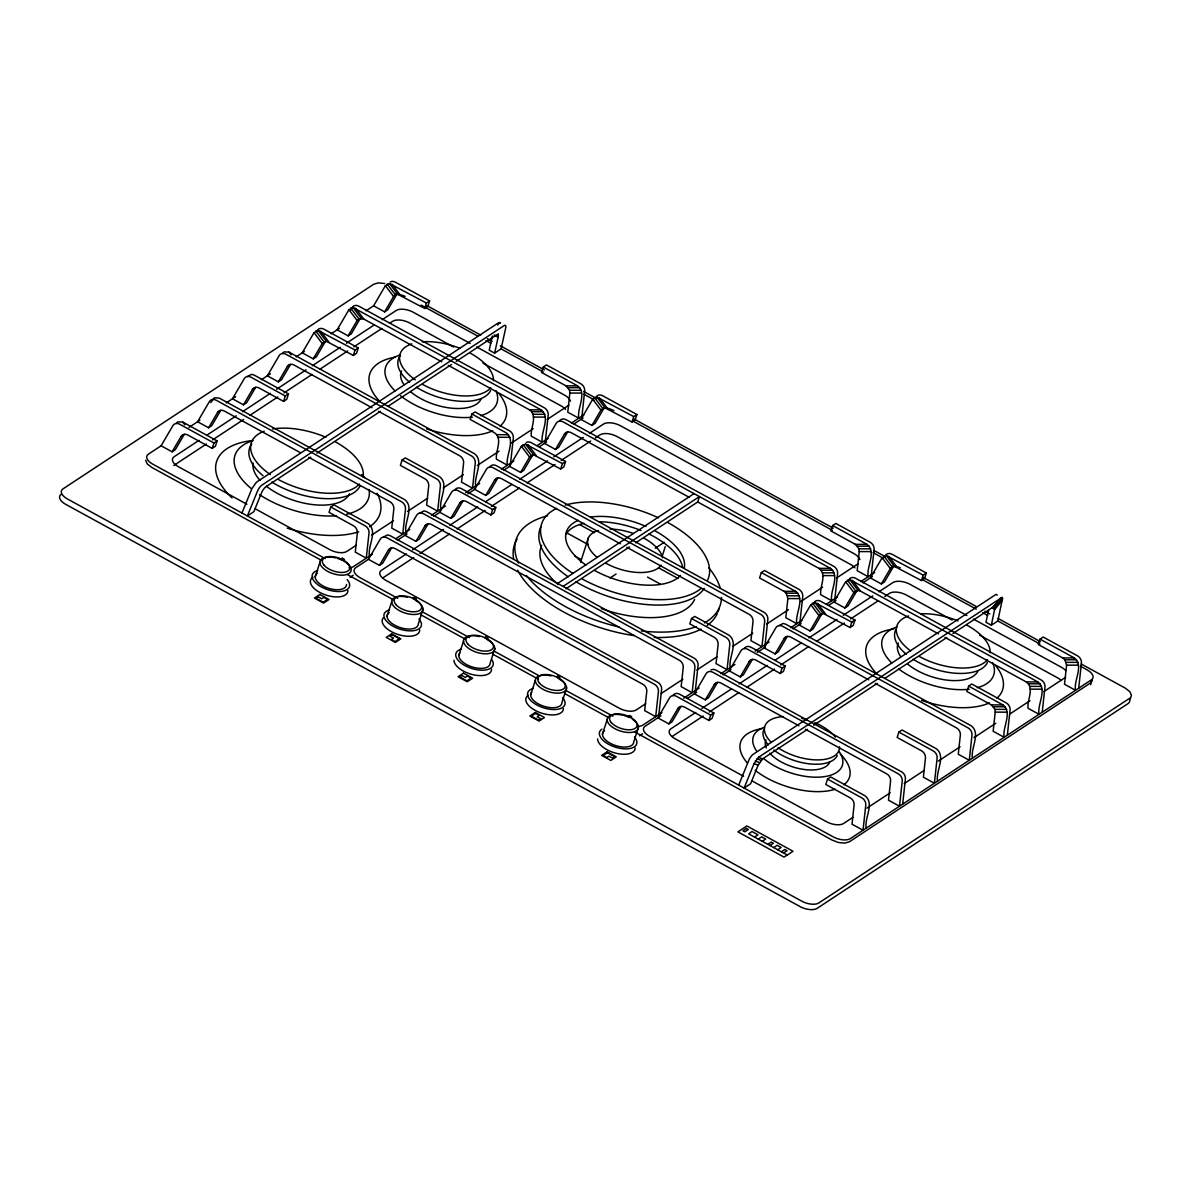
<?xml version="1.0" encoding="UTF-8"?>
<svg xmlns="http://www.w3.org/2000/svg" width="1191" height="1191" viewBox="0 0 1191 1191"><rect width="100%" height="100%" fill="white"/><g stroke="black" fill="none" stroke-linecap="round" stroke-linejoin="round"><path stroke-width="1.5" d="M807.513 729.294L762.642 758.831L758.146 765.217L750.583 783.797L744.107 788.055L754.037 763.669L758.533 757.282L1001.944 597.42L1002.554 598.239L994.991 607.47L991.359 625.215L985.954 622.253L988.694 609.881M991.359 625.215L997.835 620.958L1002.554 598.239M369.463 556.063C367.453 546.163 378.157 531.335 368.287 523.712L333.942 504.895L330.77 506.994L329.044 512.383L353.459 525.752A6.491 5.27 56.6 0 1 357.36 532.987L355.275 552.118L366.277 558.147L369.016 533.032A6.491 5.27 56.6 0 0 365.116 525.797L330.77 506.994M405.923 532.049C403.928 522.149 414.617 507.306 404.761 499.684L219.233 398.077L214.276 397.839L210.733 402.603M440.819 509.063C438.809 499.163 449.513 484.335 439.643 476.713L405.312 457.91L402.141 459.994L400.399 465.383L424.815 478.752A6.491 5.27 56.6 0 1 428.715 485.988L426.631 505.118L437.648 511.162L440.387 486.032A6.491 5.27 56.6 0 0 436.472 478.797L402.141 459.994M475.7 486.092C473.69 476.192 484.395 461.364 474.539 453.741L289.011 352.119L284.054 351.881L282.327 353.548M510.582 463.12L513.321 437.99A6.491 5.27 56.6 0 0 509.42 430.755L475.075 411.952L471.904 414.036L470.177 419.44L494.593 432.809C503.153 438.839 495.322 450.957 496.409 459.175L507.411 465.205C505.416 455.304 516.105 440.476 506.249 432.854L471.904 414.036M448.263 365.354L529.474 409.823C538.034 415.867 530.203 427.986 531.29 436.189L542.307 442.233C540.297 432.333 551.001 417.49 541.131 409.868L353.042 307.501L348.933 309.69L337.127 329.847L348.144 335.877L351.315 333.793L360.292 318.444L357.121 320.528L348.144 335.877M545.478 440.134L548.217 415.019A6.491 5.27 56.6 0 0 544.317 407.784L358.789 306.161A6.491 5.27 56.6 0 0 352.104 307.606L350.288 310.702M569.849 393.045L567.765 412.175L578.781 418.205C576.772 408.305 587.476 393.477 577.605 385.854L543.275 367.036L541.533 372.441L565.948 385.81L569.551 390.261L569.849 393.045L581.506 393.09M581.952 416.121L584.677 391.005A6.491 5.27 56.6 0 0 580.776 383.77L546.446 364.952L543.275 367.036M658.861 714.585L661.601 689.47A6.491 5.27 56.6 0 0 657.7 682.235L390.097 535.652L387.537 534.908L383.413 537.096M695.336 690.557L698.075 665.441A6.491 5.27 56.6 0 0 694.174 658.206L426.572 511.639L424.011 510.879L419.887 513.068M730.217 667.585C728.207 657.685 738.911 642.857 729.056 635.235L694.71 616.417L691.539 618.516L689.812 623.905L714.213 637.274A6.491 5.27 56.6 0 1 718.113 644.51L716.029 663.64L727.046 669.67L729.785 644.554A6.491 5.27 56.6 0 0 725.885 637.319L691.539 618.516M765.113 644.614L767.838 619.499A6.491 5.27 56.6 0 0 763.937 612.248L496.349 465.681A6.491 5.27 56.6 0 0 489.665 467.125M787.891 598.552L785.807 617.697L796.824 623.727C794.814 613.827 805.518 598.984 795.662 591.361L761.317 572.558L759.575 577.948L783.991 591.317L786.194 593.178L787.891 598.552L799.563 598.611M799.995 621.628L802.734 596.512A6.491 5.27 56.6 0 0 798.833 589.277L764.488 570.474L761.317 572.558M635.726 542.798L697.718 501.977L818.872 568.345C827.447 574.375 819.616 586.508 820.703 594.711L831.705 600.74C829.71 590.84 840.399 576.012 830.544 568.39L562.956 421.822A6.491 5.27 56.6 0 0 556.257 423.252L544.466 443.409L555.482 449.439L558.653 447.354L567.631 432.005L564.46 434.09L555.482 449.439M834.876 598.656L837.615 573.541A6.491 5.27 56.6 0 0 833.715 566.306L566.127 419.738A6.491 5.27 56.6 0 0 559.428 421.167M859.247 551.567L857.163 570.697L868.179 576.727C866.17 566.827 876.874 551.999 867.018 544.376L832.673 525.559L830.946 530.948L855.346 544.332L858.949 548.783L859.247 551.567L870.919 551.612M871.35 574.643L874.09 549.513A6.491 5.27 56.6 0 0 870.189 542.277L835.844 523.474L832.673 525.559M866.199 828.147C864.19 818.247 874.894 803.419 865.023 795.796L830.693 776.979L827.522 779.078L825.78 784.467L850.195 797.836A6.491 5.27 56.6 0 1 854.096 805.071L852.012 824.202L863.028 830.231L865.768 805.116A6.491 5.27 56.6 0 0 861.852 797.881L827.522 779.078M902.674 804.133L905.398 779.003A6.491 5.27 56.6 0 0 901.498 771.768L715.985 670.161A6.491 5.27 56.6 0 0 711.027 669.923M937.555 781.147C935.545 771.247 946.25 756.419 936.394 748.797L902.049 729.994L898.877 732.078L897.151 737.467L921.551 750.836A6.491 5.27 56.6 0 1 925.452 758.072L923.367 777.202L934.384 783.246L937.123 758.116A6.491 5.27 56.6 0 0 933.223 750.881L898.877 732.078M972.437 758.176C970.442 748.276 981.131 733.448 971.275 725.825L785.747 624.203L783.187 623.444L779.063 625.632M995.229 712.129L993.145 731.259L1004.162 737.289C1002.152 727.388 1012.856 712.56 1002.986 704.938L968.655 686.12L966.913 691.524L991.329 704.893L994.932 709.345L995.229 712.129L1006.901 712.173M1007.333 735.204L1010.072 710.074A6.491 5.27 56.6 0 0 1006.157 702.839L971.826 684.036L968.655 686.12M945.014 637.438L1026.21 681.907C1034.785 687.951 1026.94 700.07 1028.027 708.273L1039.043 714.317C1037.033 704.417 1047.738 689.574 1037.882 681.952L849.793 579.585L845.67 581.774L833.864 601.931L844.881 607.961L848.052 605.877L857.044 590.528L853.873 592.612L844.881 607.961M1042.214 712.218L1044.954 687.103A6.491 5.27 56.6 0 0 1041.053 679.867L855.525 578.245A6.491 5.27 56.6 0 0 848.841 579.689M1066.585 665.129L1064.501 684.259L1075.518 690.289C1073.508 680.389 1084.212 665.561 1074.356 657.938L1040.011 639.12L1038.284 644.525L1062.685 657.894L1064.888 659.754L1066.585 665.129L1078.257 665.173M1078.689 688.204L1081.428 663.089A6.491 5.27 56.6 0 0 1077.527 655.854L1043.182 637.036L1040.011 639.12M492.345 336.041L489.218 350.169L494.622 353.131L501.083 348.874L505.699 327.987A6.491 2.069 -61.3 0 0 503.972 325.694L261.797 485.199A6.491 2.069 -61.3 0 0 257.301 491.585L247.371 515.971L253.832 511.713L261.395 493.134A6.491 2.069 -61.3 0 1 265.906 486.747L310.762 457.21M497.615 337.217L498.374 333.733M494.622 353.131L498.136 337.232A6.491 2.069 -61.3 0 0 496.409 334.939L456.183 361.424M994.351 609.301L995.11 605.817M325.113 558.564L152.88 464.222A12.997 6.357 17.8 0 1 148.428 454.128L161.113 445.776L172.114 451.806L181.106 436.457A6.491 5.27 56.6 0 1 187.791 435.013L212.206 448.382L213.933 442.992L217.104 440.908L182.759 422.09L177.801 421.852L176.074 423.534M217.104 440.908L215.377 446.297L212.206 448.382M285.289 395.993L250.959 377.19A6.491 5.27 56.6 0 0 244.274 378.619L232.468 398.777L243.485 404.806L252.462 389.457A6.491 5.27 56.6 0 1 259.162 388.013L283.562 401.382L285.289 395.993L288.46 393.908L254.13 375.091L251.554 374.346L247.445 376.535M288.46 393.908L286.733 399.298L283.562 401.382M355.067 350.035L318.161 330.473L314.037 332.661L302.246 352.819L313.248 358.848L322.24 343.499L326.364 341.311L353.34 355.439L355.067 350.035L358.238 347.951L323.892 329.148A6.491 5.27 56.6 0 0 317.208 330.577M358.238 347.951L356.511 353.34L353.34 355.439M315.213 576.891L319.888 562.316M366.039 310.806L373.602 305.819L384.619 311.863L393.596 296.499L397.72 294.311L424.696 308.439L426.423 303.05L429.594 300.951L395.263 282.148A6.491 5.27 56.6 0 0 390.306 281.91M429.594 300.951L427.867 306.355L424.696 308.439M387.03 616.223L391.705 601.663M423.013 609.241L418.339 623.801A16.242 7.95 17.8 0 1 398.523 626.972A16.242 7.95 17.8 0 1 389.189 612.621M433.762 516.313L439.807 512.338L450.808 518.368L459.8 503.019A6.491 5.27 56.6 0 1 466.485 501.59L490.9 514.959L492.627 509.554L495.798 507.47L461.468 488.667A6.491 5.27 56.6 0 0 454.768 490.096M495.798 507.47L494.071 512.859L490.9 514.959M458.833 655.556L463.522 640.996M494.831 648.574L490.141 663.134A16.242 7.95 17.8 0 1 471.651 666.781A16.242 7.95 17.8 0 1 459.83 652.966M562.405 463.612L525.499 444.049L521.375 446.238L509.569 466.381L520.586 472.425L529.578 457.061L533.702 454.873L560.678 469.001L562.405 463.612L565.576 461.512L531.231 442.71A6.491 5.27 56.6 0 0 526.273 442.471M565.576 461.512L563.849 466.917L560.678 469.001M530.65 694.889L535.325 680.329M588.399 537.796L581.476 559.383A38.975 19.071 17.8 0 0 580.657 562.256M633.761 416.612L596.855 397.05L592.731 399.238L580.94 419.396L591.942 425.425L600.934 410.076L605.058 407.888L632.034 422.001L633.761 416.612L636.932 414.528L602.586 395.71A6.491 5.27 56.6 0 0 595.902 397.154M636.932 414.528L635.205 419.917L632.034 422.001M566.633 687.907L561.958 702.467A16.242 7.95 17.8 0 1 543.453 706.114A16.242 7.95 17.8 0 1 531.648 692.299M602.467 734.222L607.142 719.662M662.196 556.242L665.263 546.654M697.718 501.977L699.445 496.587L563.075 586.404M638.45 727.239L633.776 741.814A16.242 7.95 17.8 0 1 613.946 744.971A16.242 7.95 17.8 0 1 604.611 730.619M710.685 715.076L676.339 696.259A6.491 5.27 56.6 0 0 669.655 697.703L657.849 717.86L668.866 723.89L677.843 708.541A6.491 5.27 56.6 0 1 684.542 707.097L708.943 720.466L710.685 715.076L713.856 712.992L679.51 694.174A6.491 5.27 56.6 0 0 672.826 695.618M713.856 712.992L712.114 718.381L708.943 720.466M782.04 668.077L747.695 649.274A6.491 5.27 56.6 0 0 741.01 650.703L729.205 670.861L740.221 676.89L749.213 661.541A6.491 5.27 56.6 0 1 755.898 660.097L780.299 673.466L782.04 668.077L785.211 665.992L750.866 647.175A6.491 5.27 56.6 0 0 744.181 648.619M785.211 665.992L783.47 671.382L780.299 673.466M851.803 622.119L814.897 602.557L810.788 604.745L798.982 624.903L809.999 630.932L818.976 615.583L823.1 613.395L850.076 627.523L851.803 622.119L854.974 620.035L820.644 601.232A6.491 5.27 56.6 0 0 813.959 602.661M854.974 620.035L853.247 625.424L850.076 627.523M923.174 575.134L886.268 555.572L882.144 557.76L870.338 577.903L881.355 583.947L890.347 568.583L894.456 566.395L921.432 580.523L923.174 575.134L926.345 573.035L891.999 554.232A6.491 5.27 56.6 0 0 885.315 555.661M926.345 573.035L924.603 578.439L921.432 580.523M1090.599 684.736L1092.058 680.21L1090.331 683.083L849.302 841.829L844.687 843.124L838.404 842.484L832.152 840.087L634.758 731.959M241.967 513.023L251.896 488.623L256.393 482.236L498.582 322.746L500.414 323.193M738.703 785.107L748.633 760.707A6.491 2.069 -61.3 0 1 753.144 754.32L995.319 594.83A6.491 2.069 -61.3 0 1 997.15 595.277M161.113 445.776L172.903 425.619A6.491 5.27 56.6 0 1 179.588 424.175L213.933 442.992M208.589 427.777L217.581 412.428L220.752 410.344L211.76 425.693L208.589 427.777L197.587 421.748L209.378 401.59A6.491 5.27 56.6 0 1 216.062 400.161L401.59 501.783A6.491 5.27 56.6 0 1 405.491 509.019L402.752 534.134L391.75 528.104L393.834 508.974A6.491 5.27 56.6 0 0 389.933 501.739L308.722 457.255M278.366 381.835L287.359 366.486L290.53 364.386L281.538 379.735L278.366 381.835L267.35 375.805L279.156 355.647A6.491 5.27 56.6 0 1 285.84 354.203L471.368 455.825A6.491 5.27 56.6 0 1 475.269 463.061L472.529 488.176L461.512 482.147L463.597 463.016A6.491 5.27 56.6 0 0 459.696 455.781L378.5 411.297M373.602 305.819L385.393 285.676L389.517 283.488L426.423 303.05M368.451 559.338L380.242 539.181A6.491 5.27 56.6 0 1 386.926 537.751L654.529 684.319A6.491 5.27 56.6 0 1 658.429 691.554L655.69 716.669L644.673 710.64L646.758 691.509A6.491 5.27 56.6 0 0 642.857 684.274L395.129 548.575A6.491 5.27 56.6 0 0 388.445 550.019L379.453 565.368L368.451 559.338L355.752 567.69A12.997 6.357 17.8 0 0 360.218 577.784L397.705 598.314M415.927 541.354L424.919 525.99L428.09 523.906L419.098 539.255L415.927 541.354L404.91 535.31L416.716 515.167A6.491 5.27 56.6 0 1 423.4 513.723L691.003 660.29A6.491 5.27 56.6 0 1 694.904 667.541L692.165 692.656L681.148 686.626L683.232 667.481A6.491 5.27 56.6 0 0 679.332 660.246L431.604 524.561A6.491 5.27 56.6 0 0 424.919 525.99M439.807 512.338L451.597 492.181A6.491 5.27 56.6 0 1 458.282 490.752L492.627 509.554M485.705 495.396L494.697 480.047L497.868 477.948L488.876 493.312L485.705 495.396L474.688 489.367L486.494 469.209A6.491 5.27 56.6 0 1 493.178 467.765L760.766 614.348A6.491 5.27 56.6 0 1 764.667 621.583L761.942 646.698L750.925 640.669L753.01 621.538A6.491 5.27 56.6 0 0 749.109 614.303L626.868 547.339M705.34 699.861L714.317 684.512L717.488 682.428L708.511 697.777L705.34 699.861L694.323 693.832L706.114 673.674A6.491 5.27 56.6 0 1 712.813 672.245L898.327 773.867A6.491 5.27 56.6 0 1 902.227 781.102L899.503 806.218L888.486 800.188L890.57 781.058A6.491 5.27 56.6 0 0 886.67 773.822L805.458 729.339M775.103 653.919L784.095 638.57L787.266 636.47L778.274 651.819L775.103 653.919L764.101 647.889L775.892 627.731A6.491 5.27 56.6 0 1 782.576 626.287L968.104 727.909A6.491 5.27 56.6 0 1 972.005 735.145L969.266 760.26L958.264 754.231L960.348 735.1A6.491 5.27 56.6 0 0 956.447 727.865L875.236 683.381M497.644 325.009L499.803 322.374M952.934 633.508L993.145 607.023L1000.723 597.793M993.145 607.023L1001.944 597.42M1002.435 600.07L994.872 609.316L992.163 607.827M441.772 361.796L363.821 319.084L358.863 318.846L357.121 320.528L348.933 309.69M938.508 633.88L860.557 591.168L857.996 590.423L853.873 592.612L845.67 581.774M758.31 839.164L761.659 836.826L765.679 839.03L762.24 841.308M767.897 844.404L771.247 842.082L773.406 843.258L769.952 845.536M773.733 847.605L777.098 845.282L781.117 847.486L777.663 849.764M781.43 851.818L784.78 849.496L787.072 850.746L783.514 852.964M189.027 427.375L199.894 420.229M226.26 402.856L235.639 396.692M261.32 379.78L270.387 373.795M296.172 356.824L304.36 351.434M331.083 333.822L339.241 328.448M181.106 436.457L184.277 434.358L175.285 449.722L172.114 451.806M252.462 389.457L255.633 387.373L246.656 402.722L243.485 404.806M313.248 358.848L316.419 356.764L325.411 341.415L322.24 343.499L314.037 332.661M384.619 311.863L387.79 309.764L396.767 294.415L393.596 296.499L385.393 285.676M198.971 440.372L174.139 456.734A12.997 6.357 17.8 0 0 178.59 466.827L246.865 504.225M206.743 435.266L236.235 415.838M242.443 411.744L270.387 393.343M276.595 389.249L306.102 369.82M312.31 365.726L340.254 347.325M346.462 343.231L374.406 324.83M382.162 319.724L396.141 310.523A12.997 6.357 17.8 0 1 413.277 312.25L470.177 343.425M173.782 465.473L206.385 444.005M212.594 439.911L243.634 419.47M249.842 415.376L277.786 396.975M284.009 392.881L311.953 374.48M319.709 369.359L347.653 350.958M353.861 346.864L381.805 328.463M389.576 323.356L392.673 321.302A12.997 6.357 17.8 0 1 409.823 323.044L453.711 347.087M316.955 453.131L380.376 411.357M388.117 406.265L451.553 364.491M356.228 545.24L346.909 551.373A12.997 6.357 17.8 0 1 329.773 549.632L254.993 508.676M371.756 535.012L393.492 520.69M407.456 511.49L427.643 498.195M443.171 487.982L463.359 474.688M477.323 465.487L499.059 451.166M511.475 442.992L533.211 428.671M547.19 419.47L568.926 405.163M372.5 554.068L353.593 566.514A12.997 6.357 17.8 0 1 348.978 567.809M395.799 538.719L409.778 529.504M431.529 515.182L445.508 505.981M465.696 492.672L479.675 483.472M501.426 469.15L513.857 460.962M537.156 445.613L548.039 438.452M571.338 423.103L583.754 414.93M397.347 540.297L407.024 533.925M467.84 493.878L475.596 488.757M503.57 470.341L509.778 466.247M539.3 446.804L546.58 442.025M573.481 424.294L583.054 417.996M388.445 550.019L391.616 547.934L382.624 563.283L379.453 565.368M459.8 503.019L462.971 500.935L453.994 516.284L450.808 518.368M350.139 577.293L353.221 575.268M520.586 472.425L523.757 470.326L532.749 454.977L529.578 457.061L521.375 446.238M591.942 425.425L595.113 423.326L604.105 407.977L600.934 410.076L592.731 399.238M406.31 553.934L381.477 570.295A12.997 6.357 17.8 0 0 385.929 580.389L619.171 708.154A12.997 6.357 17.8 0 0 636.322 709.896L645.641 703.762M412.518 549.855L443.573 529.399M449.781 525.305L477.725 506.904M485.481 501.798L511.877 484.409M519.648 479.303L547.592 460.887M553.8 456.808L583.292 437.38M589.5 433.286L603.48 424.085A12.997 6.357 17.8 0 1 620.615 425.827L853.873 553.577A12.997 6.357 17.8 0 1 859.887 559.621M382.668 578.022L413.709 557.567M419.917 553.487L449.424 534.059M457.18 528.938L485.124 510.537M491.332 506.443L519.276 488.042M527.047 482.936L554.991 464.52M561.199 460.441L590.691 441.012M595.351 437.946L600.011 434.879A12.997 6.357 17.8 0 1 617.161 436.606L850.404 564.37A12.997 6.357 17.8 0 1 854.959 567.884M557.671 583.441L694.04 493.625M565.993 588.741L629.533 546.892M610.06 577.977L616.104 574.002M655.244 548.232L664.295 542.262M661.154 693.534L682.89 679.212M696.869 670.012L717.056 656.717M732.569 646.49L752.757 633.21M766.736 623.995L788.457 609.688M800.888 601.515L822.624 587.193M836.588 577.992L858.324 563.671M661.898 712.575L643.006 725.021A12.997 6.357 17.8 0 1 638.391 726.331M683.649 698.254L699.191 688.026M720.927 673.704L734.907 664.504M755.109 651.194L769.088 641.994M790.839 627.672L801.707 620.511M826.569 604.135L837.437 596.974M860.736 581.625L874.715 572.424M660.96 715.806L645.165 726.212A12.997 6.357 17.8 0 0 649.616 736.306L833.194 836.856A12.997 6.357 17.8 0 0 850.344 838.598L1091.373 679.853A12.997 6.357 17.8 0 0 1086.921 669.759L1080.445 666.201M687.371 698.417L696.69 692.284M723.086 674.88L730.857 669.774M757.268 652.385L765.039 647.264M792.998 628.848L801.096 623.518M828.728 605.326L835.978 600.532M862.894 582.816L872.452 576.518M677.843 708.541L681.014 706.442L672.037 721.806L668.866 723.89M749.213 661.541L752.384 659.457L743.392 674.806L740.221 676.89M639.537 735.815L642.634 733.775M809.999 630.932L813.17 628.848L822.147 613.499L818.976 615.583L810.788 604.745M881.355 583.947L884.526 581.848L893.518 566.499L890.347 568.583L882.144 557.76M695.723 712.456L670.875 728.818A12.997 6.357 17.8 0 0 675.327 738.911L743.601 776.309M701.931 708.362L731.423 688.934M739.179 683.828L767.123 665.427M774.894 660.305L801.29 642.932M809.046 637.81L836.99 619.409M843.198 615.315L872.705 595.902M878.913 591.808L892.878 582.607A12.997 6.357 17.8 0 1 910.028 584.334L966.913 615.509M672.066 736.544L703.122 716.089M709.33 711.995L738.822 692.567M746.593 687.46L774.537 669.059M780.745 664.965L808.689 646.564M816.445 641.443L844.389 623.042M850.612 618.948L878.556 600.547M884.764 596.453L889.424 593.386A12.997 6.357 17.8 0 1 906.559 595.128L952.071 620.064M813.691 725.215L877.127 683.44M884.853 678.349L946.741 637.587M754.513 837.079L757.967 834.802L752.012 831.541L748.663 833.864L787.281 855.019L793.012 851.252L746.861 825.958L737.914 831.854L783.991 857.088L787.281 855.019M852.964 817.324L843.66 823.457A12.997 6.357 17.8 0 1 826.509 821.716L751.729 780.76M866.944 808.123L890.228 792.774M904.207 783.574L924.38 770.279M938.359 761.079L960.095 746.772M974.059 737.571L995.795 723.25M1009.774 714.049L1029.947 700.755M1043.926 691.554L1065.662 677.247M1129.723 698.224L818.917 902.912A12.997 6.357 17.8 0 1 801.781 901.185L67.455 498.969A12.997 6.357 17.8 0 1 63.004 488.876L373.81 284.173L378.44 282.877L384.708 283.518M565.948 385.81L577.605 385.854M568.152 387.67L579.823 387.715M569.551 390.261L581.208 390.306M529.474 409.823L541.131 409.868M531.677 411.684L543.349 411.729M533.077 414.274L544.749 414.319M533.374 417.058L545.046 417.103M496.796 434.67L508.453 434.715M498.195 437.261L509.852 437.305M855.346 544.332L867.018 544.376M857.565 546.193L869.222 546.237M858.949 548.783L870.621 548.828M818.872 568.345L830.544 568.39M821.09 570.206L832.747 570.251M822.49 572.797L834.147 572.841M822.787 575.581L834.444 575.625M783.991 591.317L795.662 591.361M786.194 593.178L797.866 593.237M787.593 595.768L799.265 595.828M1062.685 657.894L1074.356 657.938M1064.888 659.754L1076.56 659.799M1066.287 662.345L1077.959 662.39M1026.21 681.907L1037.882 681.952M1028.428 683.768L1040.085 683.813M1029.813 686.358L1041.485 686.403M1030.111 689.142L1041.783 689.187M991.329 704.893L1002.986 704.938M993.532 706.754L1005.204 706.799M994.932 709.345L1006.603 709.389M758.533 757.282L762.642 758.831M756.955 758.756L761.064 760.32M755.347 761.049L759.456 762.597M754.037 763.669L758.146 765.217M494.086 335.013L498.136 337.232M426.854 305.581L480.702 335.073M487.238 338.646L492.136 341.326M500.294 345.792L544.347 369.925M583.516 391.377L596.572 398.538M634.103 419.083L833.179 528.134M873.971 550.48L885.389 556.733M922.921 577.293L976.769 606.785M984.927 611.251L989.825 613.946M997.984 618.412L1040.413 641.651M1081.205 663.997L1125.272 688.13L1129.812 691.643L1131.45 695.336L1129.723 700.725A12.997 6.357 17.8 0 1 1127.996 703.613L817.19 908.316A12.997 6.357 17.8 0 1 800.039 906.574L65.728 504.359A12.997 6.357 17.8 0 1 61.277 494.265M421.182 305.104L477.874 336.16M485.973 340.596L490.826 343.261M501.083 348.874L543.2 371.934M583.694 394.117L590.185 397.675A12.997 6.357 17.8 0 1 593.847 400.265M633.493 421.391L832.315 530.308M873.063 552.624L879.583 556.182A12.997 6.357 17.8 0 1 883.246 558.787M922.772 579.853L976.233 609.122M982.709 612.68L987.577 615.345M997.835 620.958L1039.951 644.018M476.683 346.983L564.46 395.07A12.997 6.357 17.8 0 1 570.474 401.099M973.419 619.067L1061.211 667.154A12.997 6.357 17.8 0 1 1065.751 670.667M482.965 363.121L561.006 405.848A12.997 6.357 17.8 0 1 565.546 409.376M979.717 635.205L1057.742 677.932A12.997 6.357 17.8 0 1 1061.404 680.537M689.083 497.257L571.144 432.661A6.491 5.27 56.6 0 0 564.46 434.09M371.994 407.739L294.043 365.041A6.491 5.27 56.6 0 0 287.359 366.486M620.347 543.781L501.381 478.603A6.491 5.27 56.6 0 0 494.697 480.047M868.745 679.823L790.779 637.125A6.491 5.27 56.6 0 0 784.095 638.57M579.749 524.665L594.354 532.66M658.563 567.824L678.036 578.498M567.065 533.017L588.16 544.57M647.502 577.069L660.484 584.185M574.925 556.078L581.416 559.636M300.594 452.803L224.265 410.999A6.491 5.27 56.6 0 0 217.581 412.428M798.967 725.781L721.002 683.083A6.491 5.27 56.6 0 0 714.317 684.512M422.15 611.712L469.403 637.587M493.848 650.986L539.478 675.982M565.561 690.259L612.829 716.148M321.51 560.395L151.838 467.453L147.297 463.939L145.659 460.247M347.608 574.687L393.298 599.713M421.033 614.898L465.085 639.031M492.821 654.216L538.496 679.242M564.594 693.534L608.646 717.667M888.828 556.316L897.031 567.154M886.268 555.572L894.456 566.395M883.871 556.078L892.074 566.916M852.354 580.345L860.557 591.168M849.793 579.585L857.996 590.423M847.397 580.106L855.6 590.93M817.473 603.316L825.676 614.154M814.897 602.557L823.1 613.395M812.515 603.078L820.703 613.916M599.415 397.794L607.618 408.632M596.855 397.05L605.058 407.888M594.458 397.556L602.661 408.394M528.06 444.794L536.263 455.632M525.499 444.049L533.702 454.873M523.102 444.556L531.305 455.394M392.092 284.232L400.28 295.07M389.517 283.488L397.72 294.311M387.135 283.994L395.323 294.832M355.618 308.261L363.821 319.084M353.042 307.501L361.245 318.339M350.66 308.022L358.863 318.846M320.721 331.232L328.924 342.07M318.161 330.473L326.364 341.311M315.764 330.994L323.967 341.832M289.011 352.119L291.066 354.829M182.759 422.09L184.813 424.8M994.381 606.651L994.991 607.47M395.531 294.058A12.997 6.357 17.8 0 1 405.163 296.395M499.133 393.834A71.46 34.971 17.8 0 1 500.101 426.14M492.732 430.785A71.46 34.971 17.8 0 1 426.527 428.879M379.795 401.486A71.46 34.971 17.8 0 1 395.427 357.077M495.843 390.514A58.478 28.614 17.8 0 1 480.539 415.659M472.47 417.163A58.478 28.614 17.8 0 1 400.459 395.71M395.04 390.931A58.478 28.614 17.8 0 1 400.295 354.858M892.267 566.142A12.997 6.357 17.8 0 1 900.336 567.809M481.045 399.074A42.236 20.664 17.8 0 1 451.538 408.185A42.236 20.664 17.8 0 1 410.85 391.958M404.002 384.678A42.236 20.664 17.8 0 1 401.561 370.907M490.632 390.454A48.727 23.85 17.8 0 1 416.388 387.164M409.63 382.251A48.727 23.85 17.8 0 1 400.533 355.35M490.737 387.656A48.727 23.85 17.8 0 1 422.716 384.47M415.257 379.84A48.727 23.85 17.8 0 1 411.848 343.857M422.12 341.847A48.727 23.85 17.8 0 1 459.756 348.234M470.281 353.146A48.727 23.85 17.8 0 1 493.446 380.688M721.478 597.391A107.205 52.464 17.8 0 1 704.417 622.908M696.214 626.645A107.205 52.464 17.8 0 1 641.354 630.947M619.246 627.062A107.205 52.464 17.8 0 1 526.437 575.566M518.547 563.09A107.205 52.464 17.8 0 1 547.637 515.792M708.809 567.854A107.205 52.464 17.8 0 1 720.272 588.369M717.339 613.529A107.205 52.464 17.8 0 1 707.112 625.483M701.171 629.116A107.205 52.464 17.8 0 1 654.261 637.438M633.984 635.592A107.205 52.464 17.8 0 1 517.653 570.191M513.604 558.549A107.205 52.464 17.8 0 1 517.117 539.106M719.096 608.363A107.205 52.464 17.8 0 1 718.039 611.861M992.594 662.598A58.478 28.614 17.8 0 1 977.275 687.743M969.206 689.247A58.478 28.614 17.8 0 1 898.565 668.866M891.791 663.015A58.478 28.614 17.8 0 1 897.031 626.942M995.87 665.918A71.46 34.971 17.8 0 1 996.852 698.224M989.468 702.869A71.46 34.971 17.8 0 1 921.492 700.382M876.531 673.57A71.46 34.971 17.8 0 1 893.905 628.893M343.47 560.887A16.242 7.95 17.8 0 1 345.524 574.851A16.242 7.95 17.8 0 1 320.796 565.368A16.242 7.95 17.8 0 1 335.668 557.894M337.261 558.326A16.242 7.95 17.8 0 1 342.055 560.157M346.521 584.468A16.242 7.95 17.8 0 1 326.706 587.639A16.242 7.95 17.8 0 1 317.372 573.288M661.05 565.13A38.975 19.071 17.8 0 1 606.07 563.343M596.989 557.239A38.975 19.071 17.8 0 1 598.463 530.501M610.075 529.087A38.975 19.071 17.8 0 1 633.18 533.404M644.123 538.272A38.975 19.071 17.8 0 1 662.494 557.79M977.796 671.158A42.236 20.664 17.8 0 1 948.289 680.269A42.236 20.664 17.8 0 1 907.587 664.042M900.738 656.762A42.236 20.664 17.8 0 1 898.297 642.991M987.473 659.74A48.727 23.85 17.8 0 1 919.452 656.554M910.639 650.941A48.727 23.85 17.8 0 1 908.584 615.941M920.688 613.812A48.727 23.85 17.8 0 1 958.07 620.958M967.018 625.23A48.727 23.85 17.8 0 1 990.183 652.772M987.369 662.538A48.727 23.85 17.8 0 1 913.14 659.248M906.366 654.335A48.727 23.85 17.8 0 1 895.647 630.039M840.265 753.963A57.168 27.974 17.8 0 1 843.928 784.809M835.129 789.246A57.168 27.974 17.8 0 1 755.094 770.249M747.457 763.089A57.168 27.974 17.8 0 1 761.793 728.698M839.134 751.491A46.777 22.897 17.8 0 1 822.073 776.934A46.777 22.897 17.8 0 1 764.071 758.861M756.479 750.792A46.777 22.897 17.8 0 1 764.533 727.18M829.606 762.404A33.78 16.54 17.8 0 1 802.987 769.312A33.78 16.54 17.8 0 1 769.818 753.248M766.289 747.948A33.78 16.54 17.8 0 1 766.007 739.864M839.521 746.772A38.975 19.071 17.8 0 1 818.336 759.903A38.975 19.071 17.8 0 1 778.095 747.799M770.949 741.978A38.975 19.071 17.8 0 1 783.425 716.565M801.662 718.322A38.975 19.071 17.8 0 1 806.739 719.706M814.897 722.684A38.975 19.071 17.8 0 1 835.397 737.125M837.258 755.511A38.975 19.071 17.8 0 1 810.967 764.012A38.975 19.071 17.8 0 1 773.793 750.017M768.284 744.941A38.975 19.071 17.8 0 1 763.878 729.502M377.085 493.297A85.767 41.968 17.8 0 1 369.567 526.72M358.685 531.811A85.767 41.968 17.8 0 1 287.284 528.223M232.007 497.912A85.767 41.968 17.8 0 1 251.971 440.581M361.647 474.822A85.767 41.968 17.8 0 1 364.58 477.472M369.061 489.486A70.165 34.345 17.8 0 1 346.626 514.244M336.338 515.763A70.165 34.345 17.8 0 1 259.564 494.682M251.152 488.489A70.165 34.345 17.8 0 1 253.073 440.566M361.722 474.718A70.165 34.345 17.8 0 1 363.746 477.427M349.454 493.803A50.677 24.803 17.8 0 1 314.96 504.82A50.677 24.803 17.8 0 1 266.501 486.3M260.01 480.315A50.677 24.803 17.8 0 1 253.117 462.957M360.248 485.615A58.478 28.614 17.8 0 1 271.771 482.027M263.062 475.76A58.478 28.614 17.8 0 1 251.748 443.99M359.414 484.067A58.478 28.614 17.8 0 1 278.411 479.511M270.402 474.599A58.478 28.614 17.8 0 1 264.238 431.172M272.56 428.998A58.478 28.614 17.8 0 1 325.872 437.261M335.49 441.921A58.478 28.614 17.8 0 1 363.076 476.802M704.253 588.414A87.717 42.921 17.8 0 1 575.774 581.67M568.211 576.801A87.717 42.921 17.8 0 1 540.803 526.943M701.097 588.414A87.717 42.921 17.8 0 1 582.28 579.005M572.901 573.392A87.717 42.921 17.8 0 1 556.539 508.408M565.174 505.118A87.717 42.921 17.8 0 1 658.459 517.832M667.913 522.611A87.717 42.921 17.8 0 1 707.648 580.062M680.463 575.447A61.724 30.207 17.8 0 1 594.964 570.653M585.883 565.025A61.724 30.207 17.8 0 1 578.305 520.303M590.468 517.073A61.724 30.207 17.8 0 1 646.028 526.452M655.229 530.963A61.724 30.207 17.8 0 1 684.2 568.405M566.008 534.208A61.724 30.207 17.8 0 1 583.888 523.34M599.579 521.807A61.724 30.207 17.8 0 1 641.071 530.501M649.021 534.03A61.724 30.207 17.8 0 1 682.577 567.258M694.606 599.475A81.211 39.75 17.8 0 1 601.321 608.631M558.162 584.573A81.211 39.75 17.8 0 1 541.726 545.284M604.447 407.724A12.997 6.357 17.8 0 1 613.931 410.687M487.104 639.567A16.242 7.95 17.8 0 1 489.144 653.517A16.242 7.95 17.8 0 1 464.416 644.033A16.242 7.95 17.8 0 1 479.288 636.56M491.883 659.754A19.488 9.543 17.8 0 1 483.784 670.161A19.488 9.543 17.8 0 1 459.518 661.749A19.488 9.543 17.8 0 1 461.304 649.155M491.541 669.297A19.488 9.543 17.8 0 1 472.619 674.612A19.488 9.543 17.8 0 1 453.979 660.186M347.206 579.689A19.488 9.543 17.8 0 1 341.534 591.376A19.488 9.543 17.8 0 1 316.389 583.53A19.488 9.543 17.8 0 1 317.684 570.489M347.921 590.632A19.488 9.543 17.8 0 1 324.146 594.428A19.488 9.543 17.8 0 1 312.935 577.203M415.287 600.219A16.242 7.95 17.8 0 1 417.326 614.184A16.242 7.95 17.8 0 1 392.613 604.7A16.242 7.95 17.8 0 1 407.471 597.227M419.024 619.022A19.488 9.543 17.8 0 1 413.337 630.709A19.488 9.543 17.8 0 1 388.206 622.863A19.488 9.543 17.8 0 1 389.502 609.822M419.738 629.965A19.488 9.543 17.8 0 1 397.526 634.327A19.488 9.543 17.8 0 1 383.353 617.742M632.391 719.215A16.242 7.95 17.8 0 1 631.692 732.361A16.242 7.95 17.8 0 1 607.827 722.312A16.242 7.95 17.8 0 1 622.908 715.225M624.516 715.657A16.242 7.95 17.8 0 1 629.295 717.503M634.461 737.021A19.488 9.543 17.8 0 1 617.98 747.874A19.488 9.543 17.8 0 1 601.917 729.145M635.175 747.963A19.488 9.543 17.8 0 1 616.238 753.278A19.488 9.543 17.8 0 1 597.599 738.867M558.907 678.9A16.242 7.95 17.8 0 1 560.961 692.849A16.242 7.95 17.8 0 1 536.233 683.366A16.242 7.95 17.8 0 1 551.105 675.893M562.643 697.688A19.488 9.543 17.8 0 1 556.971 709.374A19.488 9.543 17.8 0 1 531.826 701.529A19.488 9.543 17.8 0 1 533.121 688.487M563.358 708.63A19.488 9.543 17.8 0 1 539.568 712.426A19.488 9.543 17.8 0 1 528.372 695.202M746.325 828.43L742.976 830.752L744.866 831.794L748.32 829.517L746.325 828.43M342.308 558.237L341.043 559.07L343.202 560.246L344.467 559.413L342.308 558.237M319.828 594.488L314.439 598.046L323.61 603.078L328.999 599.52L319.828 594.488M318.042 596.765L315.883 598.195L323.237 602.214L327.54 599.371L323.878 597.361L321.719 598.79L318.042 596.765M414.126 597.569L412.86 598.403L415.019 599.579L416.284 598.745L414.126 597.569M391.631 633.835L386.241 637.379L395.427 642.411L400.816 638.852L391.631 633.835M392.018 634.684L389.859 636.113L393.536 638.123L391.377 639.537L395.04 641.547L399.357 638.704L392.018 634.684M485.928 636.902L484.663 637.736L486.821 638.912L488.087 638.078L485.928 636.902M463.448 673.168L458.059 676.711L467.229 681.743L472.619 678.185L463.448 673.168M461.661 675.446L459.518 676.86L466.857 680.88L471.174 678.036L467.497 676.026L465.339 677.456L461.661 675.446M557.745 676.235L556.48 677.069L558.639 678.245L559.904 677.411L557.745 676.235M535.265 712.501L529.861 716.044L539.047 721.076L544.436 717.518L535.265 712.501M535.637 713.349L531.32 716.193L538.66 720.213L540.818 718.798L537.156 716.788L539.315 715.359L535.637 713.349M629.563 715.568L628.282 716.401L630.441 717.577L631.721 716.744L629.563 715.568M607.068 751.834L601.678 755.377L610.864 760.409L616.253 756.851L607.068 751.834M607.455 752.682L603.137 755.526L606.8 757.536L608.958 756.121L612.636 758.131L614.794 756.717L607.455 752.682M324.086 565.219A14.292 6.997 17.8 0 0 347.951 571.01A14.292 6.997 17.8 0 0 336.175 557.269A14.292 6.997 17.8 0 0 324.086 565.219M467.706 643.884A14.292 6.997 17.8 0 0 491.57 649.676A14.292 6.997 17.8 0 0 479.794 635.934A14.292 6.997 17.8 0 0 467.706 643.884M395.903 604.552A14.292 6.997 17.8 0 0 419.753 610.343A14.292 6.997 17.8 0 0 407.977 596.602A14.292 6.997 17.8 0 0 395.903 604.552M611.325 722.565A14.292 6.997 17.8 0 0 635.19 728.341A14.292 6.997 17.8 0 0 623.414 714.6A14.292 6.997 17.8 0 0 611.325 722.565M539.523 683.217A14.292 6.997 17.8 0 0 563.373 689.008A14.292 6.997 17.8 0 0 551.597 675.267A14.292 6.997 17.8 0 0 539.523 683.217"/></g></svg>
